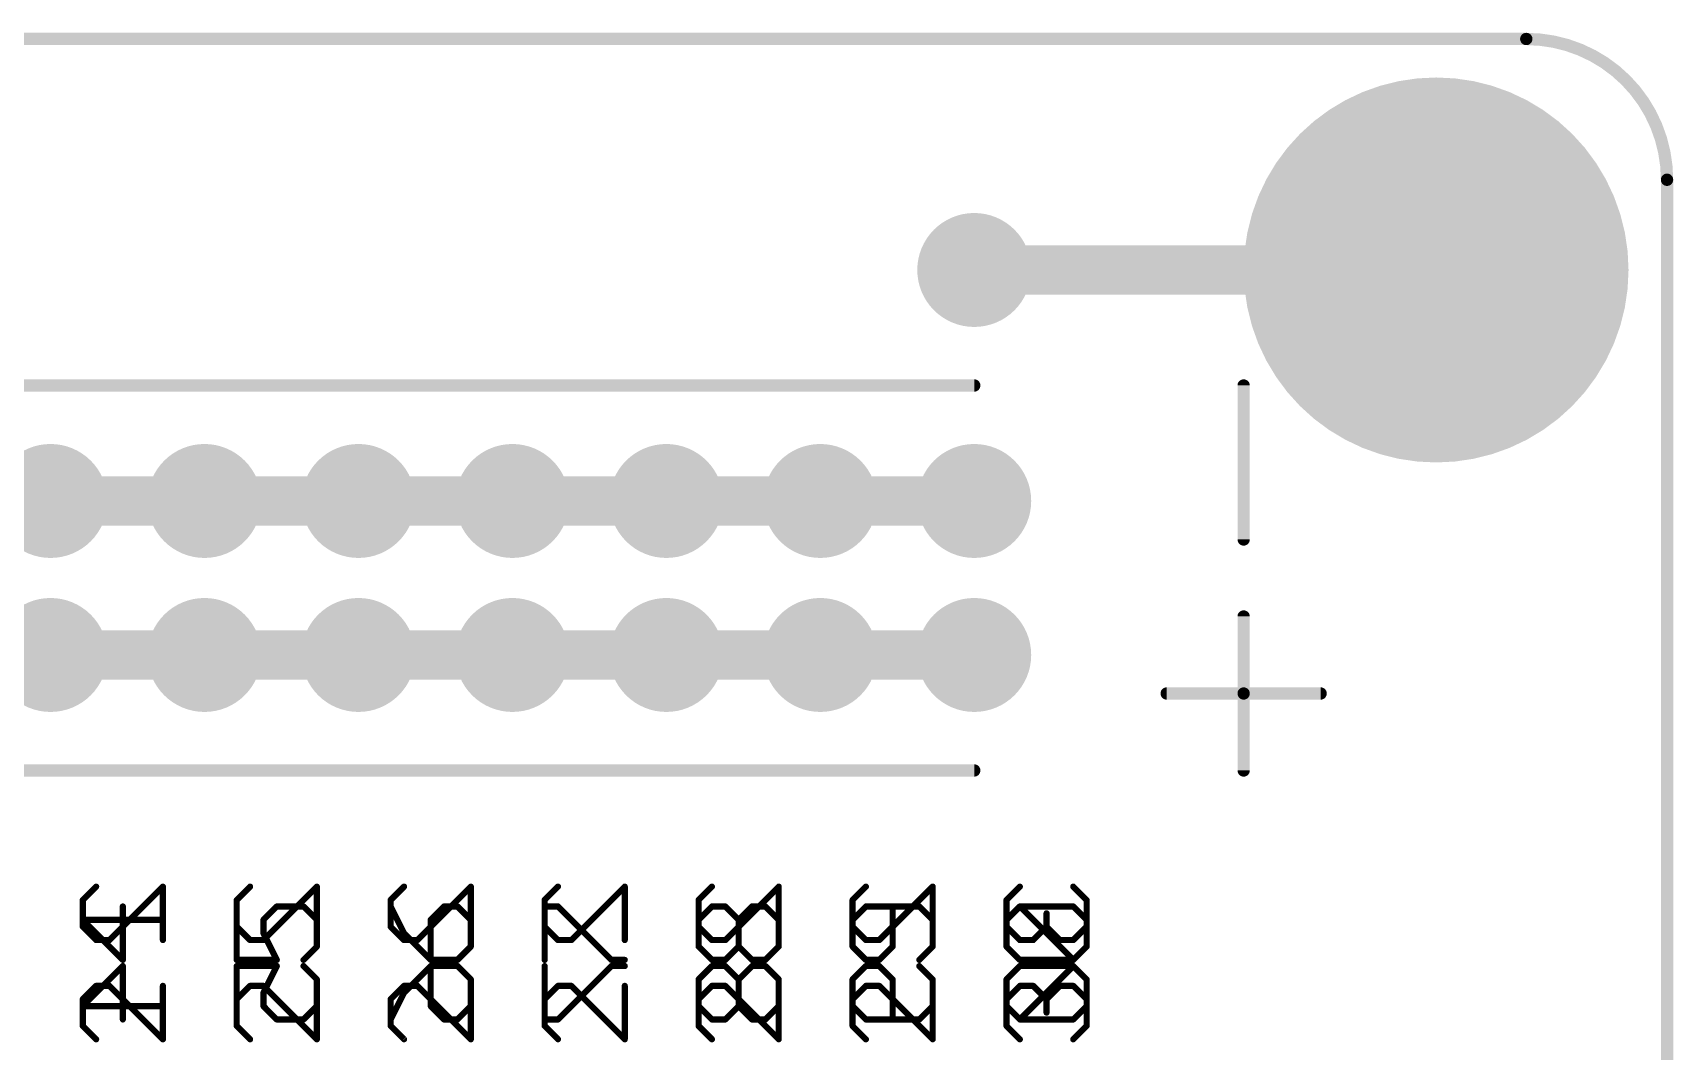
# Model space of a CAD drawing. Extents: x -0.1 to 94.1, y -0.1 to 63.6.
# Drawn here: x 67.02 to 94.08, y 46.81 to 63.6 of the extents above; entities that cross this region are included whole.
import ezdxf

# ---------------------------------------------------------------- set-up
doc = ezdxf.new("R2010")
doc.units = 0
for name, color, linetype in [('16', 132, 'CONTINUOUS'), ('17', 110, 'CONTINUOUS'), ('20', 53, 'CONTINUOUS'), ('21', 41, 'CONTINUOUS'), ('22', 40, 'CONTINUOUS'), ('51', 53, 'CONTINUOUS')]:
    doc.layers.add(name, color=color, linetype=linetype)

# ---------------------------------------------------------------- blocks, each defined once
blk = doc.blocks.new('RECT')
blk.add_solid([(-0.5, -0.5), (0.5, -0.5), (-0.5, 0.5), (0.5, 0.5)])
blk = doc.blocks.new('ROUNDP')
at = {"const_width": 0.5}
blk.add_lwpolyline([(0, -0.25, 1), (0, 0.25, 1), (0, -0.25)], format="xyb", dxfattribs=at)

msp = doc.modelspace()

# ---------------------------------------------------------------- linework, layer by layer
at = {"layer": '16', "const_width": 0.8128}
for points in [[(82.55, 59.69), (90.17, 59.69)], [(64.77, 55.88), (67.31, 55.88)], [(67.31, 55.88), (69.85, 55.88)], [(69.85, 55.88), (72.39, 55.88)], [(72.39, 55.88), (74.93, 55.88)], [(74.93, 55.88), (77.47, 55.88)], [(77.47, 55.88), (80.01, 55.88)], [(80.01, 55.88), (82.55, 55.88)], [(67.31, 53.34), (64.77, 53.34)], [(69.85, 53.34), (67.31, 53.34)], [(72.39, 53.34), (69.85, 53.34)], [(74.93, 53.34), (72.39, 53.34)], [(77.47, 53.34), (74.93, 53.34)], [(80.01, 53.34), (77.47, 53.34)], [(82.55, 53.34), (80.01, 53.34)]]:
    msp.add_lwpolyline(points, dxfattribs=at)
at = {"layer": '16', "const_width": 0.4064}
for points in [[(82.55, 59.8932, 1), (82.55, 59.4868)], [(90.17, 59.4868, 1), (90.17, 59.8932)], [(67.31, 56.0832, 1), (67.31, 55.6768)], [(67.31, 55.6768, 1), (67.31, 56.0832)], [(69.85, 56.0832, 1), (69.85, 55.6768)], [(69.85, 55.6768, 1), (69.85, 56.0832)], [(72.39, 56.0832, 1), (72.39, 55.6768)], [(72.39, 55.6768, 1), (72.39, 56.0832)], [(74.93, 56.0832, 1), (74.93, 55.6768)], [(74.93, 55.6768, 1), (74.93, 56.0832)], [(77.47, 56.0832, 1), (77.47, 55.6768)], [(77.47, 55.6768, 1), (77.47, 56.0832)], [(80.01, 56.0832, 1), (80.01, 55.6768)], [(80.01, 55.6768, 1), (80.01, 56.0832)], [(82.55, 55.6768, 1), (82.55, 56.0832)], [(67.31, 53.5432, 1), (67.31, 53.1368)], [(67.31, 53.1368, 1), (67.31, 53.5432)], [(69.85, 53.5432, 1), (69.85, 53.1368)], [(69.85, 53.1368, 1), (69.85, 53.5432)], [(72.39, 53.5432, 1), (72.39, 53.1368)], [(72.39, 53.1368, 1), (72.39, 53.5432)], [(74.93, 53.5432, 1), (74.93, 53.1368)], [(74.93, 53.1368, 1), (74.93, 53.5432)], [(77.47, 53.5432, 1), (77.47, 53.1368)], [(77.47, 53.1368, 1), (77.47, 53.5432)], [(80.01, 53.5432, 1), (80.01, 53.1368)], [(80.01, 53.1368, 1), (80.01, 53.5432)], [(82.55, 53.1368, 1), (82.55, 53.5432)]]:
    msp.add_lwpolyline(points, format="xyb", dxfattribs=at)
at = {"layer": '20', "const_width": 0.2032}
for points in [[(91.6579, 63.5), (2.3221, 63.5)], [(93.98, 2.3221), (93.98, 61.1779)]]:
    msp.add_lwpolyline(points, dxfattribs=at)
at = {"layer": '20'}
for points, const_width in [([(93.98, 61.1779, 0.4142), (91.6579, 63.5)], 0.2032), ([(91.6579, 63.5508, 1), (91.6579, 63.4492)], 0.1016), ([(91.6579, 63.4492, 1), (91.6579, 63.5508)], 0.1016), ([(94.0308, 61.1779, 1), (93.9292, 61.1779)], 0.1016), ([(93.9292, 61.1779, 1), (94.0308, 61.1779)], 0.1016)]:
    msp.add_lwpolyline(points, format="xyb", dxfattribs=dict(at, const_width=const_width))
at = {"layer": '21'}
for points, const_width in [([(11.43, 57.785), (82.55, 57.785)], 0.2032), ([(86.995, 55.245), (86.995, 57.785)], 0.2032), ([(86.995, 53.975), (86.995, 52.705)], 0.2032), ([(85.725, 52.705), (86.995, 52.705)], 0.2032), ([(88.265, 52.705), (86.995, 52.705)], 0.2032), ([(86.995, 52.705), (86.995, 51.435)], 0.2032), ([(11.43, 51.435), (82.55, 51.435)], 0.2032), ([(69.1642, 48.9718), (67.8423, 48.9718)], 0.1016), ([(67.8423, 48.9718), (68.5032, 48.3108)], 0.1016), ([(68.5032, 48.3108), (68.5032, 49.1921)], 0.1016), ([(70.3823, 49.1921), (70.3823, 48.3108)], 0.1016), ([(70.8229, 48.9718), (71.0432, 49.1921)], 0.1016), ([(70.8229, 48.7514), (70.8229, 48.9718)], 0.1016), ([(71.0432, 49.1921), (71.4839, 49.1921)], 0.1016), ([(71.4839, 49.1921), (71.7042, 48.9718)], 0.1016), ([(71.7042, 48.9718), (71.7042, 48.5311)], 0.1016), ([(72.9223, 49.1921), (73.1426, 48.7514)], 0.1016), ([(73.8036, 49.1921), (73.5832, 48.9718)], 0.1016), ([(73.5832, 48.9718), (73.5832, 48.3108)], 0.1016), ([(74.0239, 49.1921), (73.8036, 49.1921)], 0.1016), ([(74.2442, 48.9718), (74.0239, 49.1921)], 0.1016), ([(74.2442, 48.5311), (74.2442, 48.9718)], 0.1016), ([(75.4623, 48.3108), (75.4623, 49.1921)], 0.1016), ([(75.4623, 49.1921), (75.6826, 49.1921)], 0.1016), ([(75.6826, 49.1921), (76.5639, 48.3108)], 0.1016), ([(78.0023, 48.9718), (78.2226, 49.1921)], 0.1016), ([(78.0023, 48.5311), (78.0023, 48.9718)], 0.1016), ([(78.2226, 49.1921), (78.4429, 49.1921)], 0.1016), ([(78.4429, 49.1921), (78.6632, 48.9718)], 0.1016), ([(78.6632, 48.9718), (78.8836, 49.1921)], 0.1016), ([(78.6632, 48.5311), (78.6632, 48.9718)], 0.1016), ([(78.8836, 49.1921), (79.1039, 49.1921)], 0.1016), ([(79.1039, 49.1921), (79.3242, 48.9718)], 0.1016), ([(79.3242, 48.9718), (79.3242, 48.5311)], 0.1016), ([(80.7626, 49.1921), (80.5423, 48.9718)], 0.1016), ([(80.5423, 48.9718), (80.5423, 48.5311)], 0.1016), ([(81.6439, 49.1921), (80.7626, 49.1921)], 0.1016), ([(81.2032, 48.5311), (81.2032, 49.1921)], 0.1016), ([(81.8642, 48.9718), (81.6439, 49.1921)], 0.1016), ([(81.8642, 48.5311), (81.8642, 48.9718)], 0.1016), ([(83.0823, 48.9718), (83.3026, 49.1921)], 0.1016), ([(83.0823, 48.5311), (83.0823, 48.9718)], 0.1016), ([(83.3026, 49.1921), (84.1839, 49.1921)], 0.1016), ([(84.1839, 48.3108), (83.3026, 49.1921)], 0.1016), ([(84.1839, 49.1921), (84.4042, 48.9718)], 0.1016), ([(84.4042, 48.9718), (84.4042, 48.5311)], 0.1016), ([(71.0432, 48.3108), (70.8229, 48.7514)], 0.1016), ([(73.1426, 48.7514), (73.5832, 48.3108)], 0.1016), ([(71.7042, 48.5311), (71.4839, 48.3108)], 0.1016), ([(74.0239, 48.3108), (74.2442, 48.5311)], 0.1016), ([(78.2226, 48.3108), (78.0023, 48.5311)], 0.1016), ([(78.6632, 48.5311), (78.4429, 48.3108)], 0.1016), ([(78.8836, 48.3108), (78.6632, 48.5311)], 0.1016), ([(79.3242, 48.5311), (79.1039, 48.3108)], 0.1016), ([(80.5423, 48.5311), (80.7626, 48.3108)], 0.1016), ([(80.9829, 48.3108), (81.2032, 48.5311)], 0.1016), ([(81.6439, 48.3108), (81.8642, 48.5311)], 0.1016), ([(83.3026, 48.3108), (83.0823, 48.5311)], 0.1016), ([(84.4042, 48.5311), (84.1839, 48.3108)], 0.1016), ([(70.3823, 48.3108), (71.0432, 48.3108)], 0.1016), ([(73.5832, 48.3108), (74.0239, 48.3108)], 0.1016), ([(76.5639, 48.3108), (76.7842, 48.3108)], 0.1016), ([(78.4429, 48.3108), (78.2226, 48.3108)], 0.1016), ([(79.1039, 48.3108), (78.8836, 48.3108)], 0.1016), ([(80.7626, 48.3108), (80.9829, 48.3108)], 0.1016), ([(84.1839, 48.3108), (83.3026, 48.3108)], 0.1016), ([(68.0626, 47.8824), (67.8423, 47.662)], 0.1016), ([(68.2829, 47.8824), (68.0626, 47.8824)], 0.1016), ([(69.1642, 47.0011), (68.2829, 47.8824)], 0.1016), ([(69.1642, 47.8824), (69.1642, 47.0011)], 0.1016), ([(70.6026, 47.8824), (70.3823, 47.662)], 0.1016), ([(70.8229, 47.8824), (70.6026, 47.8824)], 0.1016), ([(71.7042, 47.0011), (70.8229, 47.8824)], 0.1016), ([(71.7042, 47.8824), (71.7042, 47.0011)], 0.1016), ([(73.1426, 47.8824), (72.9223, 47.662)], 0.1016), ([(73.3629, 47.8824), (73.1426, 47.8824)], 0.1016), ([(74.2442, 47.0011), (73.3629, 47.8824)], 0.1016), ([(74.2442, 47.8824), (74.2442, 47.0011)], 0.1016), ([(75.6826, 47.8824), (75.4623, 47.662)], 0.1016), ([(75.9029, 47.8824), (75.6826, 47.8824)], 0.1016), ([(76.7842, 47.0011), (75.9029, 47.8824)], 0.1016), ([(76.7842, 47.8824), (76.7842, 47.0011)], 0.1016), ([(78.2226, 47.8824), (78.0023, 47.662)], 0.1016), ([(78.4429, 47.8824), (78.2226, 47.8824)], 0.1016), ([(79.3242, 47.0011), (78.4429, 47.8824)], 0.1016), ([(79.3242, 47.8824), (79.3242, 47.0011)], 0.1016), ([(80.7626, 47.8824), (80.5423, 47.662)], 0.1016), ([(80.9829, 47.8824), (80.7626, 47.8824)], 0.1016), ([(81.8642, 47.0011), (80.9829, 47.8824)], 0.1016), ([(81.8642, 47.8824), (81.8642, 47.0011)], 0.1016), ([(83.0823, 47.662), (83.3026, 47.8824)], 0.1016), ([(83.3026, 47.8824), (83.5229, 47.8824)], 0.1016), ([(83.5229, 47.8824), (83.7432, 47.662)], 0.1016), ([(83.7432, 47.662), (83.9636, 47.8824)], 0.1016), ([(83.9636, 47.8824), (84.1839, 47.8824)], 0.1016), ([(84.1839, 47.8824), (84.4042, 47.662)], 0.1016), ([(67.8423, 47.662), (67.8423, 47.2214)], 0.1016), ([(70.3823, 47.662), (70.3823, 47.2214)], 0.1016), ([(72.9223, 47.662), (72.9223, 47.2214)], 0.1016), ([(75.4623, 47.662), (75.4623, 47.2214)], 0.1016), ([(78.0023, 47.662), (78.0023, 47.2214)], 0.1016), ([(80.5423, 47.662), (80.5423, 47.2214)], 0.1016), ([(83.0823, 47.2214), (83.0823, 47.662)], 0.1016), ([(83.7432, 47.662), (83.7432, 47.4417)], 0.1016), ([(84.4042, 47.662), (84.4042, 47.2214)], 0.1016), ([(67.8423, 47.2214), (68.0626, 47.0011)], 0.1016), ([(70.3823, 47.2214), (70.6026, 47.0011)], 0.1016), ([(72.9223, 47.2214), (73.1426, 47.0011)], 0.1016), ([(75.4623, 47.2214), (75.6826, 47.0011)], 0.1016), ([(78.0023, 47.2214), (78.2226, 47.0011)], 0.1016), ([(80.5423, 47.2214), (80.7626, 47.0011)], 0.1016), ([(83.3026, 47.0011), (83.0823, 47.2214)], 0.1016), ([(84.4042, 47.2214), (84.1839, 47.0011)], 0.1016)]:
    msp.add_lwpolyline(points, dxfattribs=dict(at, const_width=const_width))
for points, const_width in [([(82.55, 57.7342, 1), (82.55, 57.8358)], 0.1016), ([(87.0458, 57.785, 1), (86.9442, 57.785)], 0.1016), ([(86.9442, 55.245, 1), (87.0458, 55.245)], 0.1016), ([(87.0458, 53.975, 1), (86.9442, 53.975)], 0.1016), ([(85.725, 52.7558, 1), (85.725, 52.6542)], 0.1016), ([(86.995, 52.7558, 1), (86.995, 52.6542)], 0.1016), ([(87.0458, 52.705, 1), (86.9442, 52.705)], 0.1016), ([(86.995, 52.6542, 1), (86.995, 52.7558)], 0.1016), ([(88.265, 52.6542, 1), (88.265, 52.7558)], 0.1016), ([(86.9442, 52.705, 1), (87.0458, 52.705)], 0.1016), ([(82.55, 51.3842, 1), (82.55, 51.4858)], 0.1016), ([(86.9442, 51.435, 1), (87.0458, 51.435)], 0.1016), ([(67.8423, 48.9972, 1), (67.8423, 48.9464)], 0.0508), ([(67.8602, 48.9897, 1), (67.8243, 48.9538)], 0.0508), ([(68.5286, 49.1921, 1), (68.4778, 49.1921)], 0.0508), ([(69.1642, 48.9464, 1), (69.1642, 48.9972)], 0.0508), ([(70.4077, 49.1921, 1), (70.3569, 49.1921)], 0.0508), ([(70.8483, 48.9718, 1), (70.7975, 48.9718)], 0.0508), ([(70.805, 48.9897, 1), (70.8409, 48.9538)], 0.0508), ([(71.0432, 49.2175, 1), (71.0432, 49.1667)], 0.0508), ([(71.0612, 49.1741, 1), (71.0253, 49.21)], 0.0508), ([(71.5018, 49.21, 1), (71.4659, 49.1741)], 0.0508), ([(71.4839, 49.1667, 1), (71.4839, 49.2175)], 0.0508), ([(71.7296, 48.9718, 1), (71.6788, 48.9718)], 0.0508), ([(71.6862, 48.9538, 1), (71.7222, 48.9897)], 0.0508), ([(72.945, 49.2034, 1), (72.8996, 49.1807)], 0.0508), ([(73.6086, 48.9718, 1), (73.5578, 48.9718)], 0.0508), ([(73.5653, 48.9897, 1), (73.6012, 48.9538)], 0.0508), ([(73.8036, 49.2175, 1), (73.8036, 49.1667)], 0.0508), ([(73.8215, 49.1741, 1), (73.7856, 49.21)], 0.0508), ([(74.0418, 49.21, 1), (74.0059, 49.1741)], 0.0508), ([(74.0239, 49.1667, 1), (74.0239, 49.2175)], 0.0508), ([(74.2696, 48.9718, 1), (74.2188, 48.9718)], 0.0508), ([(74.2262, 48.9538, 1), (74.2622, 48.9897)], 0.0508), ([(75.4877, 49.1921, 1), (75.4369, 49.1921)], 0.0508), ([(75.4623, 49.2175, 1), (75.4623, 49.1667)], 0.0508), ([(75.7006, 49.21, 1), (75.6646, 49.1741)], 0.0508), ([(75.6826, 49.1667, 1), (75.6826, 49.2175)], 0.0508), ([(78.0277, 48.9718, 1), (77.9769, 48.9718)], 0.0508), ([(77.9843, 48.9897, 1), (78.0202, 48.9538)], 0.0508), ([(78.2226, 49.2175, 1), (78.2226, 49.1667)], 0.0508), ([(78.2406, 49.1741, 1), (78.2046, 49.21)], 0.0508), ([(78.4609, 49.21, 1), (78.425, 49.1741)], 0.0508), ([(78.4429, 49.1667, 1), (78.4429, 49.2175)], 0.0508), ([(78.6886, 48.9718, 1), (78.6378, 48.9718)], 0.0508), ([(78.6453, 48.9897, 1), (78.6812, 48.9538)], 0.0508), ([(78.6453, 48.9538, 1), (78.6812, 48.9897)], 0.0508), ([(78.8836, 49.2175, 1), (78.8836, 49.1667)], 0.0508), ([(78.9015, 49.1741, 1), (78.8656, 49.21)], 0.0508), ([(79.1218, 49.21, 1), (79.0859, 49.1741)], 0.0508), ([(79.1039, 49.1667, 1), (79.1039, 49.2175)], 0.0508), ([(79.3496, 48.9718, 1), (79.2988, 48.9718)], 0.0508), ([(79.3062, 48.9538, 1), (79.3422, 48.9897)], 0.0508), ([(80.5677, 48.9718, 1), (80.5169, 48.9718)], 0.0508), ([(80.5243, 48.9897, 1), (80.5602, 48.9538)], 0.0508), ([(80.7626, 49.2175, 1), (80.7626, 49.1667)], 0.0508), ([(80.7806, 49.1741, 1), (80.7446, 49.21)], 0.0508), ([(81.2286, 49.1921, 1), (81.1778, 49.1921)], 0.0508), ([(81.6618, 49.21, 1), (81.6259, 49.1741)], 0.0508), ([(81.6439, 49.1667, 1), (81.6439, 49.2175)], 0.0508), ([(81.8896, 48.9718, 1), (81.8388, 48.9718)], 0.0508), ([(81.8462, 48.9538, 1), (81.8822, 48.9897)], 0.0508), ([(83.1077, 48.9718, 1), (83.0569, 48.9718)], 0.0508), ([(83.0643, 48.9897, 1), (83.1002, 48.9538)], 0.0508), ([(83.3026, 49.2175, 1), (83.3026, 49.1667)], 0.0508), ([(83.3206, 49.21, 1), (83.2846, 49.1741)], 0.0508), ([(83.3206, 49.1741, 1), (83.2846, 49.21)], 0.0508), ([(84.2018, 49.21, 1), (84.1659, 49.1741)], 0.0508), ([(84.1839, 49.1667, 1), (84.1839, 49.2175)], 0.0508), ([(84.4296, 48.9718, 1), (84.3788, 48.9718)], 0.0508), ([(84.3862, 48.9538, 1), (84.4222, 48.9897)], 0.0508), ([(70.8456, 48.7628, 1), (70.8002, 48.7401)], 0.0508), ([(70.7975, 48.7514, 1), (70.8483, 48.7514)], 0.0508), ([(73.1606, 48.7694, 1), (73.1246, 48.7335)], 0.0508), ([(73.1199, 48.7401, 1), (73.1653, 48.7628)], 0.0508), ([(71.6788, 48.5311, 1), (71.7296, 48.5311)], 0.0508), ([(71.7222, 48.5132, 1), (71.6862, 48.5491)], 0.0508), ([(74.2188, 48.5311, 1), (74.2696, 48.5311)], 0.0508), ([(74.2622, 48.5132, 1), (74.2262, 48.5491)], 0.0508), ([(78.0202, 48.5491, 1), (77.9843, 48.5132)], 0.0508), ([(77.9769, 48.5311, 1), (78.0277, 48.5311)], 0.0508), ([(78.6378, 48.5311, 1), (78.6886, 48.5311)], 0.0508), ([(78.6812, 48.5491, 1), (78.6453, 48.5132)], 0.0508), ([(78.6812, 48.5132, 1), (78.6453, 48.5491)], 0.0508), ([(79.2988, 48.5311, 1), (79.3496, 48.5311)], 0.0508), ([(79.3422, 48.5132, 1), (79.3062, 48.5491)], 0.0508), ([(80.5602, 48.5491, 1), (80.5243, 48.5132)], 0.0508), ([(80.5169, 48.5311, 1), (80.5677, 48.5311)], 0.0508), ([(81.1778, 48.5311, 1), (81.2286, 48.5311)], 0.0508), ([(81.2212, 48.5132, 1), (81.1853, 48.5491)], 0.0508), ([(81.8388, 48.5311, 1), (81.8896, 48.5311)], 0.0508), ([(81.8822, 48.5132, 1), (81.8462, 48.5491)], 0.0508), ([(83.1002, 48.5491, 1), (83.0643, 48.5132)], 0.0508), ([(83.0569, 48.5311, 1), (83.1077, 48.5311)], 0.0508), ([(84.3788, 48.5311, 1), (84.4296, 48.5311)], 0.0508), ([(84.4222, 48.5132, 1), (84.3862, 48.5491)], 0.0508), ([(68.4778, 48.3108, 1), (68.5286, 48.3108)], 0.0508), ([(68.4853, 48.2928, 1), (68.5212, 48.3288)], 0.0508), ([(70.3823, 48.3362, 1), (70.3823, 48.2854)], 0.0508), ([(70.3569, 48.3108, 1), (70.4077, 48.3108)], 0.0508), ([(71.0205, 48.2994, 1), (71.066, 48.3222)], 0.0508), ([(71.0432, 48.2854, 1), (71.0432, 48.3362)], 0.0508), ([(71.4659, 48.3288, 1), (71.5018, 48.2928)], 0.0508), ([(73.5832, 48.3362, 1), (73.5832, 48.2854)], 0.0508), ([(73.5578, 48.3108, 1), (73.6086, 48.3108)], 0.0508), ([(73.5653, 48.2928, 1), (73.6012, 48.3288)], 0.0508), ([(74.0059, 48.3288, 1), (74.0418, 48.2928)], 0.0508), ([(74.0239, 48.2854, 1), (74.0239, 48.3362)], 0.0508), ([(75.4369, 48.3108, 1), (75.4877, 48.3108)], 0.0508), ([(76.5639, 48.3362, 1), (76.5639, 48.2854)], 0.0508), ([(76.5459, 48.2928, 1), (76.5818, 48.3288)], 0.0508), ([(76.7842, 48.2854, 1), (76.7842, 48.3362)], 0.0508), ([(78.2226, 48.3362, 1), (78.2226, 48.2854)], 0.0508), ([(78.2046, 48.2928, 1), (78.2406, 48.3288)], 0.0508), ([(78.425, 48.3288, 1), (78.4609, 48.2928)], 0.0508), ([(78.4429, 48.2854, 1), (78.4429, 48.3362)], 0.0508), ([(78.8836, 48.3362, 1), (78.8836, 48.2854)], 0.0508), ([(78.8656, 48.2928, 1), (78.9015, 48.3288)], 0.0508), ([(79.0859, 48.3288, 1), (79.1218, 48.2928)], 0.0508), ([(79.1039, 48.2854, 1), (79.1039, 48.3362)], 0.0508), ([(80.7626, 48.3362, 1), (80.7626, 48.2854)], 0.0508), ([(80.7446, 48.2928, 1), (80.7806, 48.3288)], 0.0508), ([(80.965, 48.3288, 1), (81.0009, 48.2928)], 0.0508), ([(80.9829, 48.2854, 1), (80.9829, 48.3362)], 0.0508), ([(81.6259, 48.3288, 1), (81.6618, 48.2928)], 0.0508), ([(83.3026, 48.3362, 1), (83.3026, 48.2854)], 0.0508), ([(83.2846, 48.2928, 1), (83.3206, 48.3288)], 0.0508), ([(84.1659, 48.3288, 1), (84.2018, 48.2928)], 0.0508), ([(84.1659, 48.2928, 1), (84.2018, 48.3288)], 0.0508), ([(84.1839, 48.2854, 1), (84.1839, 48.3362)], 0.0508), ([(68.0626, 47.9078, 1), (68.0626, 47.857)], 0.0508), ([(68.0806, 47.8644, 1), (68.0446, 47.9003)], 0.0508), ([(68.3009, 47.9003, 1), (68.265, 47.8644)], 0.0508), ([(68.2829, 47.857, 1), (68.2829, 47.9078)], 0.0508), ([(69.1896, 47.8824, 1), (69.1388, 47.8824)], 0.0508), ([(70.6026, 47.9078, 1), (70.6026, 47.857)], 0.0508), ([(70.6206, 47.8644, 1), (70.5846, 47.9003)], 0.0508), ([(70.8409, 47.9003, 1), (70.805, 47.8644)], 0.0508), ([(70.8229, 47.857, 1), (70.8229, 47.9078)], 0.0508), ([(71.7296, 47.8824, 1), (71.6788, 47.8824)], 0.0508), ([(73.1426, 47.9078, 1), (73.1426, 47.857)], 0.0508), ([(73.1606, 47.8644, 1), (73.1246, 47.9003)], 0.0508), ([(73.3809, 47.9003, 1), (73.345, 47.8644)], 0.0508), ([(73.3629, 47.857, 1), (73.3629, 47.9078)], 0.0508), ([(74.2696, 47.8824, 1), (74.2188, 47.8824)], 0.0508), ([(75.6826, 47.9078, 1), (75.6826, 47.857)], 0.0508), ([(75.7006, 47.8644, 1), (75.6646, 47.9003)], 0.0508), ([(75.9209, 47.9003, 1), (75.885, 47.8644)], 0.0508), ([(75.9029, 47.857, 1), (75.9029, 47.9078)], 0.0508), ([(76.8096, 47.8824, 1), (76.7588, 47.8824)], 0.0508), ([(78.2226, 47.9078, 1), (78.2226, 47.857)], 0.0508), ([(78.2406, 47.8644, 1), (78.2046, 47.9003)], 0.0508), ([(78.4609, 47.9003, 1), (78.425, 47.8644)], 0.0508), ([(78.4429, 47.857, 1), (78.4429, 47.9078)], 0.0508), ([(79.3496, 47.8824, 1), (79.2988, 47.8824)], 0.0508), ([(80.7626, 47.9078, 1), (80.7626, 47.857)], 0.0508), ([(80.7806, 47.8644, 1), (80.7446, 47.9003)], 0.0508), ([(81.0009, 47.9003, 1), (80.965, 47.8644)], 0.0508), ([(80.9829, 47.857, 1), (80.9829, 47.9078)], 0.0508), ([(81.8896, 47.8824, 1), (81.8388, 47.8824)], 0.0508), ([(83.3026, 47.9078, 1), (83.3026, 47.857)], 0.0508), ([(83.3206, 47.8644, 1), (83.2846, 47.9003)], 0.0508), ([(83.5409, 47.9003, 1), (83.505, 47.8644)], 0.0508), ([(83.5229, 47.857, 1), (83.5229, 47.9078)], 0.0508), ([(83.9636, 47.9078, 1), (83.9636, 47.857)], 0.0508), ([(83.9815, 47.8644, 1), (83.9456, 47.9003)], 0.0508), ([(84.2018, 47.9003, 1), (84.1659, 47.8644)], 0.0508), ([(84.1839, 47.857, 1), (84.1839, 47.9078)], 0.0508), ([(67.8677, 47.662, 1), (67.8169, 47.662)], 0.0508), ([(67.8243, 47.68, 1), (67.8602, 47.6441)], 0.0508), ([(70.4077, 47.662, 1), (70.3569, 47.662)], 0.0508), ([(70.3643, 47.68, 1), (70.4002, 47.6441)], 0.0508), ([(72.9477, 47.662, 1), (72.8969, 47.662)], 0.0508), ([(72.9043, 47.68, 1), (72.9402, 47.6441)], 0.0508), ([(75.4877, 47.662, 1), (75.4369, 47.662)], 0.0508), ([(75.4443, 47.68, 1), (75.4802, 47.6441)], 0.0508), ([(78.0277, 47.662, 1), (77.9769, 47.662)], 0.0508), ([(77.9843, 47.68, 1), (78.0202, 47.6441)], 0.0508), ([(80.5677, 47.662, 1), (80.5169, 47.662)], 0.0508), ([(80.5243, 47.68, 1), (80.5602, 47.6441)], 0.0508), ([(83.1077, 47.662, 1), (83.0569, 47.662)], 0.0508), ([(83.0643, 47.68, 1), (83.1002, 47.6441)], 0.0508), ([(83.7686, 47.662, 1), (83.7178, 47.662)], 0.0508), ([(83.7253, 47.68, 1), (83.7612, 47.6441)], 0.0508), ([(83.7253, 47.6441, 1), (83.7612, 47.68)], 0.0508), ([(84.4296, 47.662, 1), (84.3788, 47.662)], 0.0508), ([(84.3862, 47.6441, 1), (84.4222, 47.68)], 0.0508), ([(83.7178, 47.4417, 1), (83.7686, 47.4417)], 0.0508), ([(67.8602, 47.2394, 1), (67.8243, 47.2034)], 0.0508), ([(67.8169, 47.2214, 1), (67.8677, 47.2214)], 0.0508), ([(70.4002, 47.2394, 1), (70.3643, 47.2034)], 0.0508), ([(70.3569, 47.2214, 1), (70.4077, 47.2214)], 0.0508), ([(72.9402, 47.2394, 1), (72.9043, 47.2034)], 0.0508), ([(72.8969, 47.2214, 1), (72.9477, 47.2214)], 0.0508), ([(75.4802, 47.2394, 1), (75.4443, 47.2034)], 0.0508), ([(75.4369, 47.2214, 1), (75.4877, 47.2214)], 0.0508), ([(78.0202, 47.2394, 1), (77.9843, 47.2034)], 0.0508), ([(77.9769, 47.2214, 1), (78.0277, 47.2214)], 0.0508), ([(80.5602, 47.2394, 1), (80.5243, 47.2034)], 0.0508), ([(80.5169, 47.2214, 1), (80.5677, 47.2214)], 0.0508), ([(83.1002, 47.2394, 1), (83.0643, 47.2034)], 0.0508), ([(83.0569, 47.2214, 1), (83.1077, 47.2214)], 0.0508), ([(84.3788, 47.2214, 1), (84.4296, 47.2214)], 0.0508), ([(84.4222, 47.2034, 1), (84.3862, 47.2394)], 0.0508), ([(68.0446, 46.9831, 1), (68.0806, 47.019)], 0.0508), ([(69.1388, 47.0011, 1), (69.1896, 47.0011)], 0.0508), ([(69.1462, 46.9831, 1), (69.1822, 47.019)], 0.0508), ([(70.5846, 46.9831, 1), (70.6206, 47.019)], 0.0508), ([(71.6788, 47.0011, 1), (71.7296, 47.0011)], 0.0508), ([(71.6862, 46.9831, 1), (71.7222, 47.019)], 0.0508), ([(73.1246, 46.9831, 1), (73.1606, 47.019)], 0.0508), ([(74.2188, 47.0011, 1), (74.2696, 47.0011)], 0.0508), ([(74.2262, 46.9831, 1), (74.2622, 47.019)], 0.0508), ([(75.6646, 46.9831, 1), (75.7006, 47.019)], 0.0508), ([(76.7588, 47.0011, 1), (76.8096, 47.0011)], 0.0508), ([(76.7662, 46.9831, 1), (76.8022, 47.019)], 0.0508), ([(78.2046, 46.9831, 1), (78.2406, 47.019)], 0.0508), ([(79.2988, 47.0011, 1), (79.3496, 47.0011)], 0.0508), ([(79.3062, 46.9831, 1), (79.3422, 47.019)], 0.0508), ([(80.7446, 46.9831, 1), (80.7806, 47.019)], 0.0508), ([(81.8388, 47.0011, 1), (81.8896, 47.0011)], 0.0508), ([(81.8462, 46.9831, 1), (81.8822, 47.019)], 0.0508), ([(83.2846, 46.9831, 1), (83.3206, 47.019)], 0.0508), ([(84.1659, 47.019, 1), (84.2018, 46.9831)], 0.0508)]:
    msp.add_lwpolyline(points, format="xyb", dxfattribs=dict(at, const_width=const_width))
at = {"layer": '22'}
for points, const_width in [([(11.43, 57.785), (82.55, 57.785)], 0.2032), ([(86.995, 55.245), (86.995, 57.785)], 0.2032), ([(86.995, 53.975), (86.995, 52.705)], 0.2032), ([(85.725, 52.705), (86.995, 52.705)], 0.2032), ([(88.265, 52.705), (86.995, 52.705)], 0.2032), ([(86.995, 52.705), (86.995, 51.435)], 0.2032), ([(11.43, 51.435), (82.55, 51.435)], 0.2032), ([(67.8423, 49.2986), (68.0626, 49.5189)], 0.1016), ([(69.1642, 49.5189), (68.2829, 48.6376)], 0.1016), ([(69.1642, 48.6376), (69.1642, 49.5189)], 0.1016), ([(70.3823, 49.2986), (70.6026, 49.5189)], 0.1016), ([(71.7042, 49.5189), (70.8229, 48.6376)], 0.1016), ([(71.7042, 48.6376), (71.7042, 49.5189)], 0.1016), ([(72.9223, 49.2986), (73.1426, 49.5189)], 0.1016), ([(74.2442, 49.5189), (73.3629, 48.6376)], 0.1016), ([(74.2442, 48.6376), (74.2442, 49.5189)], 0.1016), ([(75.4623, 49.2986), (75.6826, 49.5189)], 0.1016), ([(76.7842, 49.5189), (75.9029, 48.6376)], 0.1016), ([(76.7842, 48.6376), (76.7842, 49.5189)], 0.1016), ([(78.0023, 49.2986), (78.2226, 49.5189)], 0.1016), ([(79.3242, 49.5189), (78.4429, 48.6376)], 0.1016), ([(79.3242, 48.6376), (79.3242, 49.5189)], 0.1016), ([(80.5423, 49.2986), (80.7626, 49.5189)], 0.1016), ([(81.8642, 49.5189), (80.9829, 48.6376)], 0.1016), ([(81.8642, 48.6376), (81.8642, 49.5189)], 0.1016), ([(83.3026, 49.5189), (83.0823, 49.2986)], 0.1016), ([(84.4042, 49.2986), (84.1839, 49.5189)], 0.1016), ([(67.8423, 48.858), (67.8423, 49.2986)], 0.1016), ([(70.3823, 48.858), (70.3823, 49.2986)], 0.1016), ([(72.9223, 48.858), (72.9223, 49.2986)], 0.1016), ([(75.4623, 48.858), (75.4623, 49.2986)], 0.1016), ([(78.0023, 48.858), (78.0023, 49.2986)], 0.1016), ([(80.5423, 48.858), (80.5423, 49.2986)], 0.1016), ([(83.0823, 49.2986), (83.0823, 48.858)], 0.1016), ([(84.4042, 48.858), (84.4042, 49.2986)], 0.1016), ([(83.7432, 48.858), (83.7432, 49.0783)], 0.1016), ([(68.0626, 48.6376), (67.8423, 48.858)], 0.1016), ([(70.6026, 48.6376), (70.3823, 48.858)], 0.1016), ([(73.1426, 48.6376), (72.9223, 48.858)], 0.1016), ([(75.6826, 48.6376), (75.4623, 48.858)], 0.1016), ([(78.2226, 48.6376), (78.0023, 48.858)], 0.1016), ([(80.7626, 48.6376), (80.5423, 48.858)], 0.1016), ([(83.0823, 48.858), (83.3026, 48.6376)], 0.1016), ([(83.5229, 48.6376), (83.7432, 48.858)], 0.1016), ([(83.7432, 48.858), (83.9636, 48.6376)], 0.1016), ([(84.1839, 48.6376), (84.4042, 48.858)], 0.1016), ([(68.2829, 48.6376), (68.0626, 48.6376)], 0.1016), ([(70.8229, 48.6376), (70.6026, 48.6376)], 0.1016), ([(73.3629, 48.6376), (73.1426, 48.6376)], 0.1016), ([(75.9029, 48.6376), (75.6826, 48.6376)], 0.1016), ([(78.4429, 48.6376), (78.2226, 48.6376)], 0.1016), ([(80.9829, 48.6376), (80.7626, 48.6376)], 0.1016), ([(83.3026, 48.6376), (83.5229, 48.6376)], 0.1016), ([(83.9636, 48.6376), (84.1839, 48.6376)], 0.1016), ([(67.8423, 47.5482), (68.5032, 48.2092)], 0.1016), ([(68.5032, 48.2092), (68.5032, 47.3279)], 0.1016), ([(70.3823, 47.3279), (70.3823, 48.2092)], 0.1016), ([(70.3823, 48.2092), (71.0432, 48.2092)], 0.1016), ([(71.0432, 48.2092), (70.8229, 47.7686)], 0.1016), ([(71.7042, 47.9889), (71.4839, 48.2092)], 0.1016), ([(73.1426, 47.7686), (73.5832, 48.2092)], 0.1016), ([(73.5832, 48.2092), (74.0239, 48.2092)], 0.1016), ([(73.5832, 47.5482), (73.5832, 48.2092)], 0.1016), ([(74.0239, 48.2092), (74.2442, 47.9889)], 0.1016), ([(75.4623, 48.2092), (75.4623, 47.3279)], 0.1016), ([(75.6826, 47.3279), (76.5639, 48.2092)], 0.1016), ([(76.5639, 48.2092), (76.7842, 48.2092)], 0.1016), ([(78.2226, 48.2092), (78.0023, 47.9889)], 0.1016), ([(78.4429, 48.2092), (78.2226, 48.2092)], 0.1016), ([(78.6632, 47.9889), (78.4429, 48.2092)], 0.1016), ([(78.8836, 48.2092), (78.6632, 47.9889)], 0.1016), ([(79.1039, 48.2092), (78.8836, 48.2092)], 0.1016), ([(79.3242, 47.9889), (79.1039, 48.2092)], 0.1016), ([(80.5423, 47.9889), (80.7626, 48.2092)], 0.1016), ([(80.7626, 48.2092), (80.9829, 48.2092)], 0.1016), ([(80.9829, 48.2092), (81.2032, 47.9889)], 0.1016), ([(81.6439, 48.2092), (81.8642, 47.9889)], 0.1016), ([(83.3026, 48.2092), (83.0823, 47.9889)], 0.1016), ([(84.1839, 48.2092), (83.3026, 48.2092)], 0.1016), ([(84.1839, 48.2092), (83.3026, 47.3279)], 0.1016), ([(84.4042, 47.9889), (84.1839, 48.2092)], 0.1016), ([(71.7042, 47.5482), (71.7042, 47.9889)], 0.1016), ([(74.2442, 47.9889), (74.2442, 47.5482)], 0.1016), ([(78.0023, 47.9889), (78.0023, 47.5482)], 0.1016), ([(78.6632, 47.9889), (78.6632, 47.5482)], 0.1016), ([(79.3242, 47.5482), (79.3242, 47.9889)], 0.1016), ([(80.5423, 47.5482), (80.5423, 47.9889)], 0.1016), ([(81.2032, 47.9889), (81.2032, 47.3279)], 0.1016), ([(81.8642, 47.9889), (81.8642, 47.5482)], 0.1016), ([(83.0823, 47.9889), (83.0823, 47.5482)], 0.1016), ([(84.4042, 47.5482), (84.4042, 47.9889)], 0.1016), ([(70.8229, 47.7686), (70.8229, 47.5482)], 0.1016), ([(72.9223, 47.3279), (73.1426, 47.7686)], 0.1016), ([(69.1642, 47.5482), (67.8423, 47.5482)], 0.1016), ([(70.8229, 47.5482), (71.0432, 47.3279)], 0.1016), ([(71.0432, 47.3279), (71.4839, 47.3279)], 0.1016), ([(71.4839, 47.3279), (71.7042, 47.5482)], 0.1016), ([(73.8036, 47.3279), (73.5832, 47.5482)], 0.1016), ([(74.0239, 47.3279), (73.8036, 47.3279)], 0.1016), ([(74.2442, 47.5482), (74.0239, 47.3279)], 0.1016), ([(75.4623, 47.3279), (75.6826, 47.3279)], 0.1016), ([(78.0023, 47.5482), (78.2226, 47.3279)], 0.1016), ([(78.2226, 47.3279), (78.4429, 47.3279)], 0.1016), ([(78.4429, 47.3279), (78.6632, 47.5482)], 0.1016), ([(78.6632, 47.5482), (78.8836, 47.3279)], 0.1016), ([(78.8836, 47.3279), (79.1039, 47.3279)], 0.1016), ([(79.1039, 47.3279), (79.3242, 47.5482)], 0.1016), ([(80.7626, 47.3279), (80.5423, 47.5482)], 0.1016), ([(81.6439, 47.3279), (80.7626, 47.3279)], 0.1016), ([(81.8642, 47.5482), (81.6439, 47.3279)], 0.1016), ([(83.0823, 47.5482), (83.3026, 47.3279)], 0.1016), ([(83.3026, 47.3279), (84.1839, 47.3279)], 0.1016), ([(84.1839, 47.3279), (84.4042, 47.5482)], 0.1016)]:
    msp.add_lwpolyline(points, dxfattribs=dict(at, const_width=const_width))
for points, const_width in [([(82.55, 57.7342, 1), (82.55, 57.8358)], 0.1016), ([(87.0458, 57.785, 1), (86.9442, 57.785)], 0.1016), ([(86.9442, 55.245, 1), (87.0458, 55.245)], 0.1016), ([(87.0458, 53.975, 1), (86.9442, 53.975)], 0.1016), ([(85.725, 52.7558, 1), (85.725, 52.6542)], 0.1016), ([(86.995, 52.7558, 1), (86.995, 52.6542)], 0.1016), ([(87.0458, 52.705, 1), (86.9442, 52.705)], 0.1016), ([(86.995, 52.6542, 1), (86.995, 52.7558)], 0.1016), ([(88.265, 52.6542, 1), (88.265, 52.7558)], 0.1016), ([(86.9442, 52.705, 1), (87.0458, 52.705)], 0.1016), ([(82.55, 51.3842, 1), (82.55, 51.4858)], 0.1016), ([(86.9442, 51.435, 1), (87.0458, 51.435)], 0.1016), ([(68.0806, 49.501, 1), (68.0446, 49.5369)], 0.0508), ([(69.1896, 49.5189, 1), (69.1388, 49.5189)], 0.0508), ([(69.1822, 49.501, 1), (69.1462, 49.5369)], 0.0508), ([(70.6206, 49.501, 1), (70.5846, 49.5369)], 0.0508), ([(71.7296, 49.5189, 1), (71.6788, 49.5189)], 0.0508), ([(71.7222, 49.501, 1), (71.6862, 49.5369)], 0.0508), ([(73.1606, 49.501, 1), (73.1246, 49.5369)], 0.0508), ([(74.2696, 49.5189, 1), (74.2188, 49.5189)], 0.0508), ([(74.2622, 49.501, 1), (74.2262, 49.5369)], 0.0508), ([(75.7006, 49.501, 1), (75.6646, 49.5369)], 0.0508), ([(76.8096, 49.5189, 1), (76.7588, 49.5189)], 0.0508), ([(76.8022, 49.501, 1), (76.7662, 49.5369)], 0.0508), ([(78.2406, 49.501, 1), (78.2046, 49.5369)], 0.0508), ([(79.3496, 49.5189, 1), (79.2988, 49.5189)], 0.0508), ([(79.3422, 49.501, 1), (79.3062, 49.5369)], 0.0508), ([(80.7806, 49.501, 1), (80.7446, 49.5369)], 0.0508), ([(81.8896, 49.5189, 1), (81.8388, 49.5189)], 0.0508), ([(81.8822, 49.501, 1), (81.8462, 49.5369)], 0.0508), ([(83.3206, 49.501, 1), (83.2846, 49.5369)], 0.0508), ([(84.2018, 49.5369, 1), (84.1659, 49.501)], 0.0508), ([(67.8243, 49.3166, 1), (67.8602, 49.2806)], 0.0508), ([(67.8677, 49.2986, 1), (67.8169, 49.2986)], 0.0508), ([(70.3643, 49.3166, 1), (70.4002, 49.2806)], 0.0508), ([(70.4077, 49.2986, 1), (70.3569, 49.2986)], 0.0508), ([(72.9043, 49.3166, 1), (72.9402, 49.2806)], 0.0508), ([(72.9477, 49.2986, 1), (72.8969, 49.2986)], 0.0508), ([(75.4443, 49.3166, 1), (75.4802, 49.2806)], 0.0508), ([(75.4877, 49.2986, 1), (75.4369, 49.2986)], 0.0508), ([(77.9843, 49.3166, 1), (78.0202, 49.2806)], 0.0508), ([(78.0277, 49.2986, 1), (77.9769, 49.2986)], 0.0508), ([(80.5243, 49.3166, 1), (80.5602, 49.2806)], 0.0508), ([(80.5677, 49.2986, 1), (80.5169, 49.2986)], 0.0508), ([(83.0643, 49.3166, 1), (83.1002, 49.2806)], 0.0508), ([(83.1077, 49.2986, 1), (83.0569, 49.2986)], 0.0508), ([(84.4296, 49.2986, 1), (84.3788, 49.2986)], 0.0508), ([(84.3862, 49.2806, 1), (84.4222, 49.3166)], 0.0508), ([(83.7686, 49.0783, 1), (83.7178, 49.0783)], 0.0508), ([(67.8602, 48.8759, 1), (67.8243, 48.84)], 0.0508), ([(67.8169, 48.858, 1), (67.8677, 48.858)], 0.0508), ([(70.4002, 48.8759, 1), (70.3643, 48.84)], 0.0508), ([(70.3569, 48.858, 1), (70.4077, 48.858)], 0.0508), ([(72.9402, 48.8759, 1), (72.9043, 48.84)], 0.0508), ([(72.8969, 48.858, 1), (72.9477, 48.858)], 0.0508), ([(75.4802, 48.8759, 1), (75.4443, 48.84)], 0.0508), ([(75.4369, 48.858, 1), (75.4877, 48.858)], 0.0508), ([(78.0202, 48.8759, 1), (77.9843, 48.84)], 0.0508), ([(77.9769, 48.858, 1), (78.0277, 48.858)], 0.0508), ([(80.5602, 48.8759, 1), (80.5243, 48.84)], 0.0508), ([(80.5169, 48.858, 1), (80.5677, 48.858)], 0.0508), ([(83.1002, 48.8759, 1), (83.0643, 48.84)], 0.0508), ([(83.0569, 48.858, 1), (83.1077, 48.858)], 0.0508), ([(83.7178, 48.858, 1), (83.7686, 48.858)], 0.0508), ([(83.7612, 48.8759, 1), (83.7253, 48.84)], 0.0508), ([(83.7612, 48.84, 1), (83.7253, 48.8759)], 0.0508), ([(84.3788, 48.858, 1), (84.4296, 48.858)], 0.0508), ([(84.4222, 48.84, 1), (84.3862, 48.8759)], 0.0508), ([(68.0626, 48.663, 1), (68.0626, 48.6122)], 0.0508), ([(68.0446, 48.6197, 1), (68.0806, 48.6556)], 0.0508), ([(68.265, 48.6556, 1), (68.3009, 48.6197)], 0.0508), ([(68.2829, 48.6122, 1), (68.2829, 48.663)], 0.0508), ([(69.1388, 48.6376, 1), (69.1896, 48.6376)], 0.0508), ([(70.6026, 48.663, 1), (70.6026, 48.6122)], 0.0508), ([(70.5846, 48.6197, 1), (70.6206, 48.6556)], 0.0508), ([(70.805, 48.6556, 1), (70.8409, 48.6197)], 0.0508), ([(70.8229, 48.6122, 1), (70.8229, 48.663)], 0.0508), ([(71.6788, 48.6376, 1), (71.7296, 48.6376)], 0.0508), ([(73.1426, 48.663, 1), (73.1426, 48.6122)], 0.0508), ([(73.1246, 48.6197, 1), (73.1606, 48.6556)], 0.0508), ([(73.345, 48.6556, 1), (73.3809, 48.6197)], 0.0508), ([(73.3629, 48.6122, 1), (73.3629, 48.663)], 0.0508), ([(74.2188, 48.6376, 1), (74.2696, 48.6376)], 0.0508), ([(75.6826, 48.663, 1), (75.6826, 48.6122)], 0.0508), ([(75.6646, 48.6197, 1), (75.7006, 48.6556)], 0.0508), ([(75.885, 48.6556, 1), (75.9209, 48.6197)], 0.0508), ([(75.9029, 48.6122, 1), (75.9029, 48.663)], 0.0508), ([(76.7588, 48.6376, 1), (76.8096, 48.6376)], 0.0508), ([(78.2226, 48.663, 1), (78.2226, 48.6122)], 0.0508), ([(78.2046, 48.6197, 1), (78.2406, 48.6556)], 0.0508), ([(78.425, 48.6556, 1), (78.4609, 48.6197)], 0.0508), ([(78.4429, 48.6122, 1), (78.4429, 48.663)], 0.0508), ([(79.2988, 48.6376, 1), (79.3496, 48.6376)], 0.0508), ([(80.7626, 48.663, 1), (80.7626, 48.6122)], 0.0508), ([(80.7446, 48.6197, 1), (80.7806, 48.6556)], 0.0508), ([(80.965, 48.6556, 1), (81.0009, 48.6197)], 0.0508), ([(80.9829, 48.6122, 1), (80.9829, 48.663)], 0.0508), ([(81.8388, 48.6376, 1), (81.8896, 48.6376)], 0.0508), ([(83.3026, 48.663, 1), (83.3026, 48.6122)], 0.0508), ([(83.2846, 48.6197, 1), (83.3206, 48.6556)], 0.0508), ([(83.505, 48.6556, 1), (83.5409, 48.6197)], 0.0508), ([(83.5229, 48.6122, 1), (83.5229, 48.663)], 0.0508), ([(83.9636, 48.663, 1), (83.9636, 48.6122)], 0.0508), ([(83.9456, 48.6197, 1), (83.9815, 48.6556)], 0.0508), ([(84.1659, 48.6556, 1), (84.2018, 48.6197)], 0.0508), ([(84.1839, 48.6122, 1), (84.1839, 48.663)], 0.0508), ([(68.5286, 48.2092, 1), (68.4778, 48.2092)], 0.0508), ([(68.5212, 48.1912, 1), (68.4853, 48.2272)], 0.0508), ([(70.4077, 48.2092, 1), (70.3569, 48.2092)], 0.0508), ([(70.3823, 48.2346, 1), (70.3823, 48.1838)], 0.0508), ([(71.066, 48.1978, 1), (71.0205, 48.2206)], 0.0508), ([(71.0432, 48.1838, 1), (71.0432, 48.2346)], 0.0508), ([(71.5018, 48.2272, 1), (71.4659, 48.1912)], 0.0508), ([(73.5832, 48.2346, 1), (73.5832, 48.1838)], 0.0508), ([(73.6086, 48.2092, 1), (73.5578, 48.2092)], 0.0508), ([(73.6012, 48.1912, 1), (73.5653, 48.2272)], 0.0508), ([(74.0418, 48.2272, 1), (74.0059, 48.1912)], 0.0508), ([(74.0239, 48.1838, 1), (74.0239, 48.2346)], 0.0508), ([(75.4877, 48.2092, 1), (75.4369, 48.2092)], 0.0508), ([(76.5639, 48.2346, 1), (76.5639, 48.1838)], 0.0508), ([(76.5818, 48.1912, 1), (76.5459, 48.2272)], 0.0508), ([(76.7842, 48.1838, 1), (76.7842, 48.2346)], 0.0508), ([(78.2226, 48.2346, 1), (78.2226, 48.1838)], 0.0508), ([(78.2406, 48.1912, 1), (78.2046, 48.2272)], 0.0508), ([(78.4609, 48.2272, 1), (78.425, 48.1912)], 0.0508), ([(78.4429, 48.1838, 1), (78.4429, 48.2346)], 0.0508), ([(78.8836, 48.2346, 1), (78.8836, 48.1838)], 0.0508), ([(78.9015, 48.1912, 1), (78.8656, 48.2272)], 0.0508), ([(79.1218, 48.2272, 1), (79.0859, 48.1912)], 0.0508), ([(79.1039, 48.1838, 1), (79.1039, 48.2346)], 0.0508), ([(80.7626, 48.2346, 1), (80.7626, 48.1838)], 0.0508), ([(80.7806, 48.1912, 1), (80.7446, 48.2272)], 0.0508), ([(81.0009, 48.2272, 1), (80.965, 48.1912)], 0.0508), ([(80.9829, 48.1838, 1), (80.9829, 48.2346)], 0.0508), ([(81.6618, 48.2272, 1), (81.6259, 48.1912)], 0.0508), ([(83.3026, 48.2346, 1), (83.3026, 48.1838)], 0.0508), ([(83.3206, 48.1912, 1), (83.2846, 48.2272)], 0.0508), ([(84.2018, 48.2272, 1), (84.1659, 48.1912)], 0.0508), ([(84.2018, 48.1912, 1), (84.1659, 48.2272)], 0.0508), ([(84.1839, 48.1838, 1), (84.1839, 48.2346)], 0.0508), ([(71.7296, 47.9889, 1), (71.6788, 47.9889)], 0.0508), ([(71.6862, 47.9709, 1), (71.7222, 48.0068)], 0.0508), ([(74.2696, 47.9889, 1), (74.2188, 47.9889)], 0.0508), ([(74.2262, 47.9709, 1), (74.2622, 48.0068)], 0.0508), ([(78.0277, 47.9889, 1), (77.9769, 47.9889)], 0.0508), ([(77.9843, 48.0068, 1), (78.0202, 47.9709)], 0.0508), ([(78.6886, 47.9889, 1), (78.6378, 47.9889)], 0.0508), ([(78.6453, 48.0068, 1), (78.6812, 47.9709)], 0.0508), ([(78.6453, 47.9709, 1), (78.6812, 48.0068)], 0.0508), ([(79.3496, 47.9889, 1), (79.2988, 47.9889)], 0.0508), ([(79.3062, 47.9709, 1), (79.3422, 48.0068)], 0.0508), ([(80.5677, 47.9889, 1), (80.5169, 47.9889)], 0.0508), ([(80.5243, 48.0068, 1), (80.5602, 47.9709)], 0.0508), ([(81.2286, 47.9889, 1), (81.1778, 47.9889)], 0.0508), ([(81.1853, 47.9709, 1), (81.2212, 48.0068)], 0.0508), ([(81.8896, 47.9889, 1), (81.8388, 47.9889)], 0.0508), ([(81.8462, 47.9709, 1), (81.8822, 48.0068)], 0.0508), ([(83.1077, 47.9889, 1), (83.0569, 47.9889)], 0.0508), ([(83.0643, 48.0068, 1), (83.1002, 47.9709)], 0.0508), ([(84.4296, 47.9889, 1), (84.3788, 47.9889)], 0.0508), ([(84.3862, 47.9709, 1), (84.4222, 48.0068)], 0.0508), ([(70.8483, 47.7686, 1), (70.7975, 47.7686)], 0.0508), ([(70.8002, 47.7799, 1), (70.8456, 47.7572)], 0.0508), ([(73.1246, 47.7865, 1), (73.1606, 47.7506)], 0.0508), ([(73.1653, 47.7572, 1), (73.1199, 47.7799)], 0.0508), ([(67.8423, 47.5736, 1), (67.8423, 47.5228)], 0.0508), ([(67.8243, 47.5662, 1), (67.8602, 47.5303)], 0.0508), ([(69.1642, 47.5228, 1), (69.1642, 47.5736)], 0.0508), ([(70.7975, 47.5482, 1), (70.8483, 47.5482)], 0.0508), ([(70.8409, 47.5662, 1), (70.805, 47.5303)], 0.0508), ([(71.0432, 47.3533, 1), (71.0432, 47.3025)], 0.0508), ([(71.0253, 47.31, 1), (71.0612, 47.3459)], 0.0508), ([(71.4659, 47.3459, 1), (71.5018, 47.31)], 0.0508), ([(71.4839, 47.3025, 1), (71.4839, 47.3533)], 0.0508), ([(71.6788, 47.5482, 1), (71.7296, 47.5482)], 0.0508), ([(71.7222, 47.5303, 1), (71.6862, 47.5662)], 0.0508), ([(72.8996, 47.3393, 1), (72.945, 47.3166)], 0.0508), ([(73.5578, 47.5482, 1), (73.6086, 47.5482)], 0.0508), ([(73.6012, 47.5662, 1), (73.5653, 47.5303)], 0.0508), ([(73.8036, 47.3533, 1), (73.8036, 47.3025)], 0.0508), ([(73.7856, 47.31, 1), (73.8215, 47.3459)], 0.0508), ([(74.0059, 47.3459, 1), (74.0418, 47.31)], 0.0508), ([(74.0239, 47.3025, 1), (74.0239, 47.3533)], 0.0508), ([(74.2188, 47.5482, 1), (74.2696, 47.5482)], 0.0508), ([(74.2622, 47.5303, 1), (74.2262, 47.5662)], 0.0508), ([(75.4623, 47.3533, 1), (75.4623, 47.3025)], 0.0508), ([(75.6646, 47.3459, 1), (75.7006, 47.31)], 0.0508), ([(75.6826, 47.3025, 1), (75.6826, 47.3533)], 0.0508), ([(78.0202, 47.5662, 1), (77.9843, 47.5303)], 0.0508), ([(77.9769, 47.5482, 1), (78.0277, 47.5482)], 0.0508), ([(78.2226, 47.3533, 1), (78.2226, 47.3025)], 0.0508), ([(78.2046, 47.31, 1), (78.2406, 47.3459)], 0.0508), ([(78.425, 47.3459, 1), (78.4609, 47.31)], 0.0508), ([(78.4429, 47.3025, 1), (78.4429, 47.3533)], 0.0508), ([(78.6378, 47.5482, 1), (78.6886, 47.5482)], 0.0508), ([(78.6812, 47.5662, 1), (78.6453, 47.5303)], 0.0508), ([(78.6812, 47.5303, 1), (78.6453, 47.5662)], 0.0508), ([(78.8836, 47.3533, 1), (78.8836, 47.3025)], 0.0508), ([(78.8656, 47.31, 1), (78.9015, 47.3459)], 0.0508), ([(79.0859, 47.3459, 1), (79.1218, 47.31)], 0.0508), ([(79.1039, 47.3025, 1), (79.1039, 47.3533)], 0.0508), ([(79.2988, 47.5482, 1), (79.3496, 47.5482)], 0.0508), ([(79.3422, 47.5303, 1), (79.3062, 47.5662)], 0.0508), ([(80.5602, 47.5662, 1), (80.5243, 47.5303)], 0.0508), ([(80.5169, 47.5482, 1), (80.5677, 47.5482)], 0.0508), ([(80.7626, 47.3533, 1), (80.7626, 47.3025)], 0.0508), ([(80.7446, 47.31, 1), (80.7806, 47.3459)], 0.0508), ([(81.6259, 47.3459, 1), (81.6618, 47.31)], 0.0508), ([(81.6439, 47.3025, 1), (81.6439, 47.3533)], 0.0508), ([(81.8388, 47.5482, 1), (81.8896, 47.5482)], 0.0508), ([(81.8822, 47.5303, 1), (81.8462, 47.5662)], 0.0508), ([(83.1002, 47.5662, 1), (83.0643, 47.5303)], 0.0508), ([(83.0569, 47.5482, 1), (83.1077, 47.5482)], 0.0508), ([(83.3026, 47.3533, 1), (83.3026, 47.3025)], 0.0508), ([(83.2846, 47.3459, 1), (83.3206, 47.31)], 0.0508), ([(83.2846, 47.31, 1), (83.3206, 47.3459)], 0.0508), ([(84.1659, 47.3459, 1), (84.2018, 47.31)], 0.0508), ([(84.1839, 47.3025, 1), (84.1839, 47.3533)], 0.0508), ([(84.3788, 47.5482, 1), (84.4296, 47.5482)], 0.0508), ([(84.4222, 47.5303, 1), (84.3862, 47.5662)], 0.0508), ([(68.4778, 47.3279, 1), (68.5286, 47.3279)], 0.0508), ([(70.3569, 47.3279, 1), (70.4077, 47.3279)], 0.0508), ([(75.4369, 47.3279, 1), (75.4877, 47.3279)], 0.0508), ([(81.1778, 47.3279, 1), (81.2286, 47.3279)], 0.0508)]:
    msp.add_lwpolyline(points, format="xyb", dxfattribs=dict(at, const_width=const_width))

# ---------------------------------------------------------------- block references
at = {"layer": '17', "xscale": 6.35, "yscale": 6.35}
msp.add_blockref('ROUNDP', (90.17, 59.69), dxfattribs=at)
msp.add_blockref('ROUNDP', (90.17, 59.69), dxfattribs=at)
at = {"layer": '17', "xscale": 1.8796, "yscale": 1.8796, "rotation": 90}
for p in [(82.55, 59.69), (82.55, 59.69), (67.31, 55.88), (67.31, 55.88), (69.85, 55.88), (69.85, 55.88), (72.39, 55.88), (72.39, 55.88), (74.93, 55.88), (74.93, 55.88), (77.47, 55.88), (77.47, 55.88), (80.01, 55.88), (80.01, 55.88), (82.55, 55.88), (82.55, 55.88), (67.31, 53.34), (67.31, 53.34), (69.85, 53.34), (69.85, 53.34), (72.39, 53.34), (72.39, 53.34), (74.93, 53.34), (74.93, 53.34), (77.47, 53.34), (77.47, 53.34), (80.01, 53.34), (80.01, 53.34), (82.55, 53.34), (82.55, 53.34)]:
    msp.add_blockref('ROUNDP', p, dxfattribs=at)
at = {"layer": '51', "xscale": 0.508, "yscale": 0.508}
for p in [(67.31, 55.88), (69.85, 55.88), (72.39, 55.88), (74.93, 55.88), (77.47, 55.88), (80.01, 55.88), (82.55, 55.88), (67.31, 53.34), (69.85, 53.34), (72.39, 53.34), (74.93, 53.34), (77.47, 53.34), (80.01, 53.34), (82.55, 53.34)]:
    msp.add_blockref('RECT', p, dxfattribs=at)

doc.saveas('drawing.dxf')
